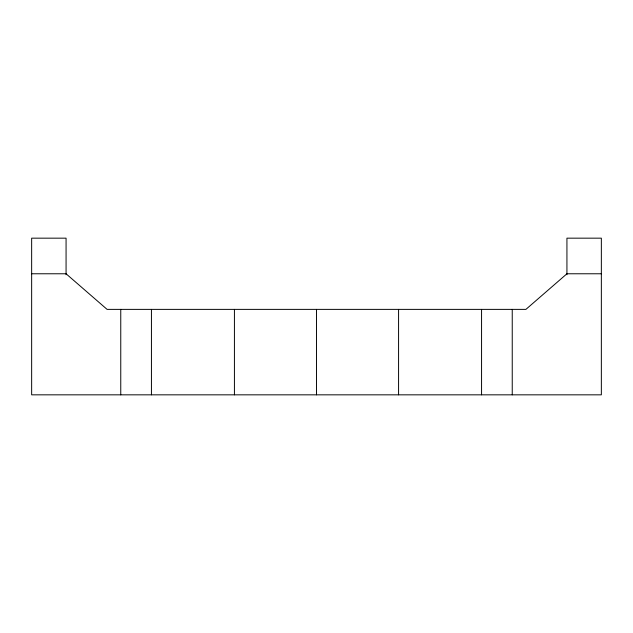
<?xml version="1.0" encoding="UTF-8"?>
<svg xmlns="http://www.w3.org/2000/svg" width="633" height="633" viewBox="0 0 633 633"><rect width="100%" height="100%" fill="white"/><g stroke="black" fill="none" stroke-linecap="round" stroke-linejoin="round"><path stroke-width="0.95" d="M31.65 273.772L66.069 273.772L107.088 309.379L525.912 309.379L566.931 273.772L601.35 273.772M566.931 274.762L566.931 238.166L601.35 238.166L601.35 394.834L31.65 394.834L31.65 238.166L66.069 238.166L66.069 274.762M512.239 309.379L512.239 394.834M481.563 309.379L481.563 394.834M398.576 309.379L398.576 394.834M316.5 309.379L316.5 394.834M234.424 309.379L234.424 394.834M151.437 309.379L151.437 394.834M120.761 309.379L120.761 394.834"/></g></svg>
